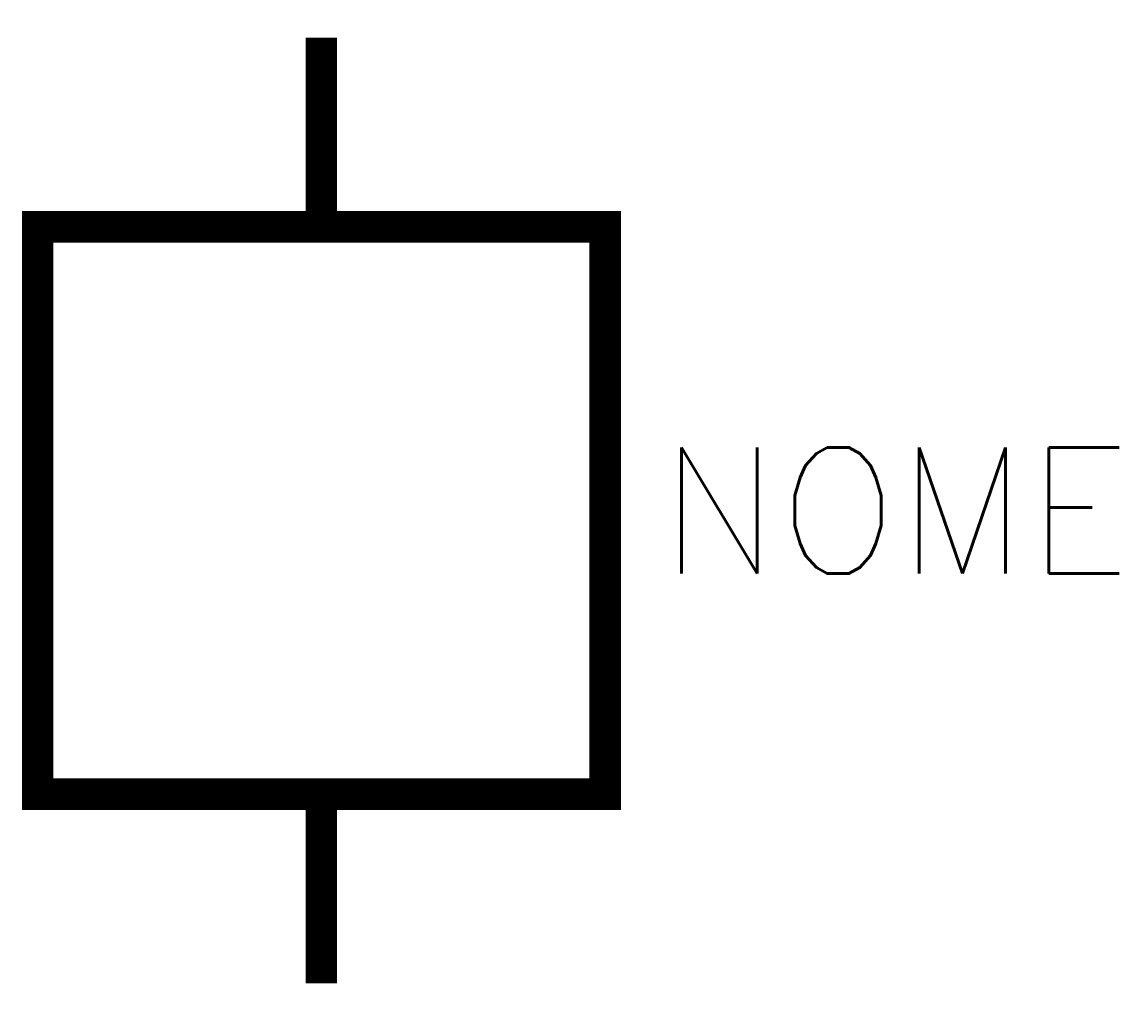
# Model space of a CAD drawing. Extents: x -0.2 to 17.2, y -0.2 to 15.2.
import ezdxf
from ezdxf.enums import TextEntityAlignment as Align

# ---------------------------------------------------------------- set-up
doc = ezdxf.new("R2010")
doc.units = 0
doc.header["$LTSCALE"] = 10
doc.header["$MEASUREMENT"] = 0
doc.layers.get('0').update_dxf_attribs({"linetype": 'CONTINUOUS'})
doc.styles.add('ROMANS', font='romans', dxfattribs={"height": 0.2})

msp = doc.modelspace()

# ---------------------------------------------------------------- linework, layer by layer
at = {"color": 5, "const_width": 0.5}
for points in [[(4.5, 12), (4.5, 15)], [(4.5, 3), (4.5, 0)]]:
    msp.add_lwpolyline(points, dxfattribs=at)
msp.add_lwpolyline([(0, 3), (0, 12), (9, 12), (9, 3)], close=True, dxfattribs=at)

# ---------------------------------------------------------------- texts
at = {"lineweight": 5, "style": 'ROMANS', "flags": 4}
msp.add_attdef('NOME', text='NOME', height=2, dxfattribs=at).set_placement((9.867, 7.5), align=Align.MIDDLE_LEFT)

doc.saveas('drawing.dxf')
